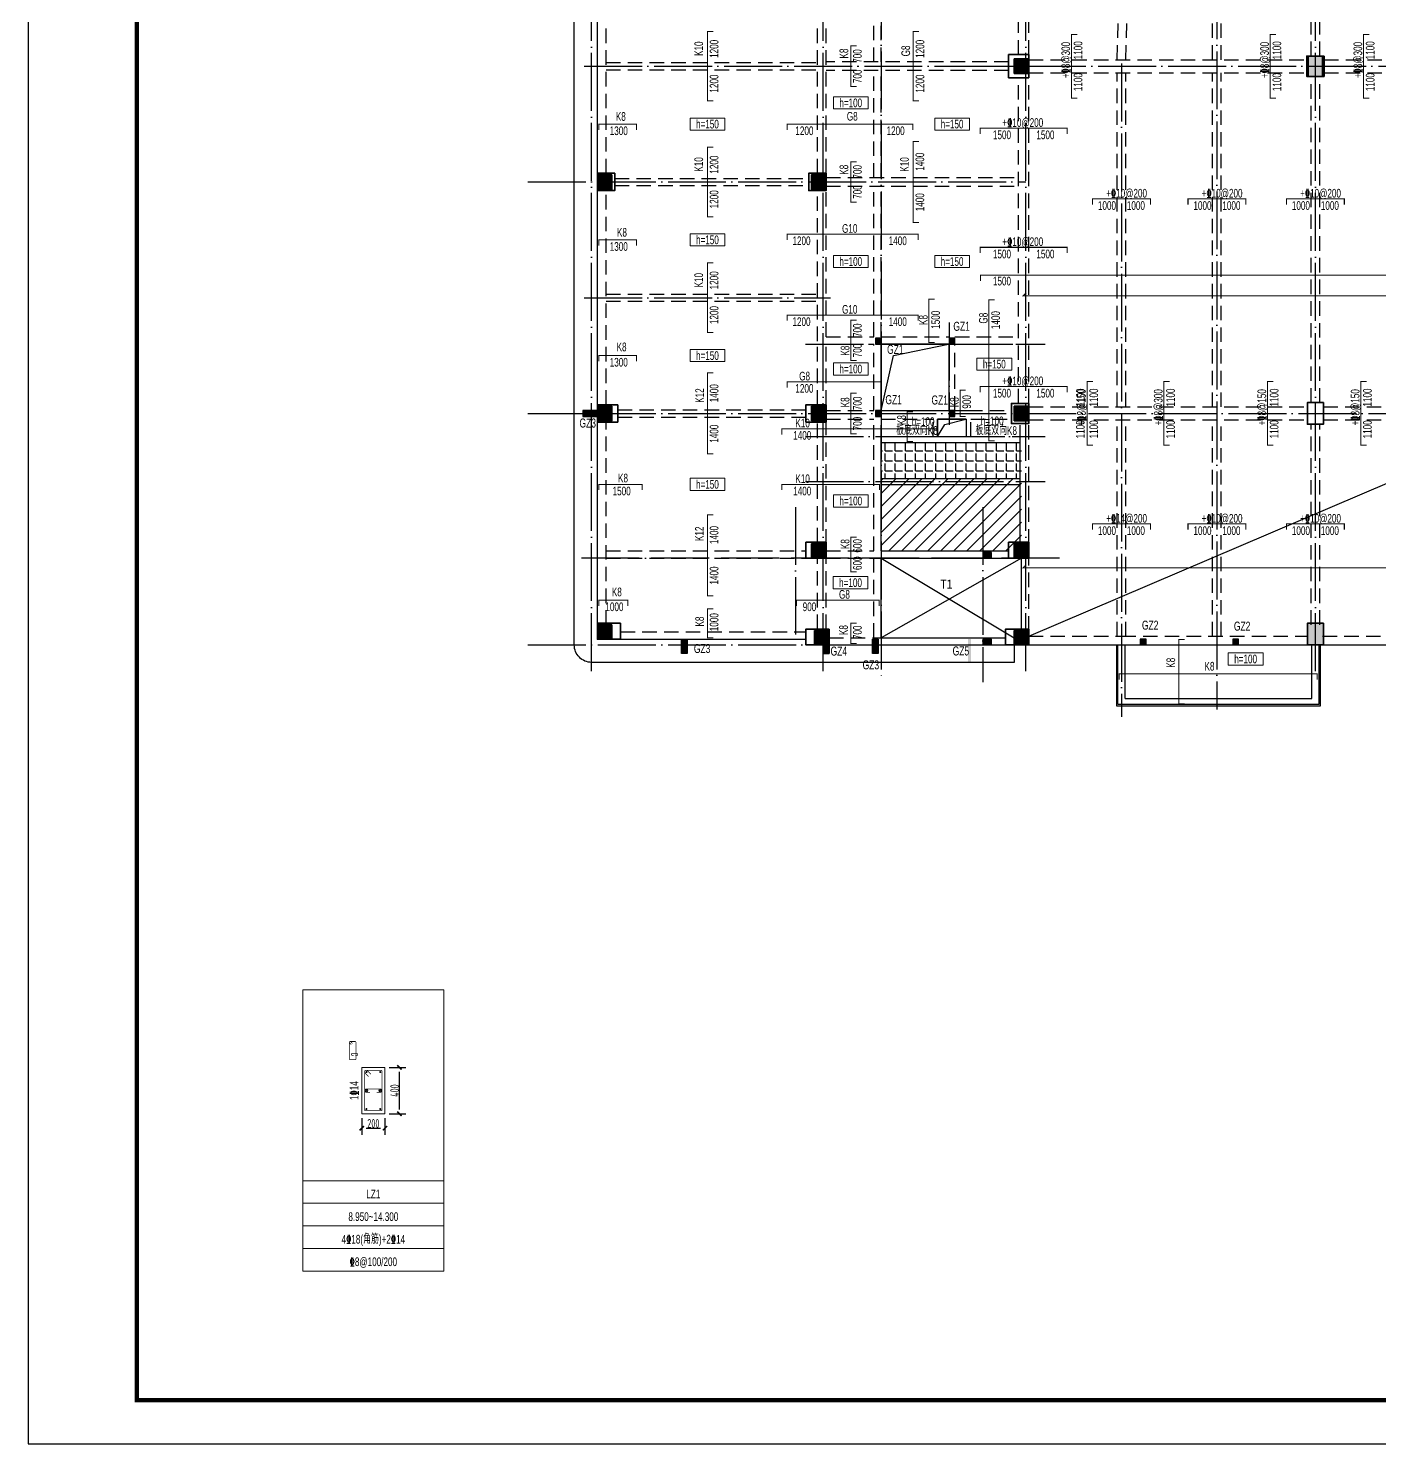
# Model space of a CAD drawing. Extents: x -695511 to 885008, y -751583 to -95266.
# Drawn here: x 473644 to 520322, y -428684 to -379773 of the extents above; entities that cross this region are included whole.
import ezdxf
from ezdxf.enums import TextEntityAlignment as Align

# ---------------------------------------------------------------- set-up
doc = ezdxf.new("R2010")
doc.units = 0
doc.header["$LTSCALE"] = 1000
doc.header["$MEASUREMENT"] = 0
doc.linetypes.add('DOTE', pattern=[2.42, 2, -0.2, 0.02, -0.2])
doc.linetypes.add('线型3', pattern=[750, 500, -250])
for name, color, linetype in [('0_cad_copy', 7, 'Continuous'), ('_0', 7, 'Continuous'), ('DOTE', 1, 'Continuous'), ('GZ', 211, 'Continuous'), ('PUB_HATCH', 8, 'Continuous'), ('PUB_TITLE', 4, 'Continuous'), ('SEDOTE', 40, 'DOTE'), ('TZ', 11, 'Continuous'), ('WALL', 4, 'Continuous'), ('填充', 8, 'Continuous'), ('板厚标注', 7, 'Continuous'), ('板厚标注边框', 7, 'Continuous')]:
    doc.layers.add(name, color=color, linetype=linetype)
for name, color, linetype, lineweight in [('BEAM', 4, 'Continuous', 25), ('BEAM-DASH', 4, '线型3', 25), ('HOLE', 7, 'Continuous', 25), ('柱原位标注', 7, 'Continuous', 18), ('柱尺寸标注', 3, 'Continuous', 18), ('柱截面轮廓', 7, 'Continuous', 18), ('柱箍筋', 1, 'Continuous', 25), ('柱纵筋', 1, 'Continuous', 70), ('柱表文字', 7, 'Continuous', 18), ('柱表边线', 253, 'Continuous', 18), ('楼板正筋钢筋', 1, 'Continuous', 35), ('楼板负筋文字', 7, 'Continuous', 18), ('楼板负筋标注', 142, 'Continuous', 18), ('楼板负筋钢筋', 14, 'Continuous', 35), ('砼柱', 2, 'Continuous', 35)]:
    doc.layers.add(name, color=color, linetype=linetype, lineweight=lineweight)
doc.styles.add('宋体', font='simsun.ttc')
doc.styles.add('样式 1', font='GS_TXT.shx', dxfattribs={"width": 0.7, "height": 375, "bigfont": 'yjkchn.shx'})
doc.styles.add('样式 5', font='GS_TXT.shx', dxfattribs={"width": 0.7, "height": 250, "bigfont": 'yjkchn.shx'})
doc.styles.add('盈建科标注', font='yjkeng.shx', dxfattribs={"width": 0.7, "height": 300, "bigfont": 'yjkchn.shx'})
doc.dimstyles.new('盈建科结构', dxfattribs={"dimscale": 150, "dimtxt": 2.5, "dimasz": 1, "dimexe": 1.5, "dimexo": 1.5, "dimgap": 1, "dimtad": 1, "dimdec": 0, "dimzin": 0, "dimdsep": 46, "dimtxsty": '盈建科标注', "dimblk": 'ARCHTICK', "dimcen": 0.09, "dimclrt": 7, "dimadec": 0, "dimazin": 0, "dimtfac": 1, "dimtdec": 4, "dimtix": 1, "dimtmove": 2, "dimatfit": 3, "dimfxl": 1, "dimtolj": 1, "dimtzin": 0, "dimarcsym": 0})

# ---------------------------------------------------------------- blocks, each defined once
blk = doc.blocks.new('3fmb')
at = {"layer": 'BEAM'}
for p, q in [((258724, -717008), (258724, -709508)), ((258724, -725008), (258724, -717508)), ((268524, -725158), (268524, -722858)), ((268524, -722858), (270874, -722858)), ((270874, -725158), (270874, -722858)), ((268524, -725158), (270424, -725158)), ((270424, -725158), (270874, -725158)), ((258724, -732558), (258724, -725508)), ((270474, -725458), (270974, -725458)), ((270474, -726058), (270474, -725458)), ((270974, -725458), (271474, -725458)), ((271474, -726058), (271474, -725458)), ((268524, -727608), (268524, -726158)), ((268524, -726258), (270424, -726258)), ((270399, -726058), (271549, -726058)), ((270424, -726258), (271524, -726258)), ((271524, -726258), (273324, -726258)), ((273324, -727608), (273324, -726158)), ((268524, -730008), (268524, -727608)), ((273324, -729708), (273324, -727608)), ((268524, -730008), (272924, -730008)), ((268274, -730258), (272924, -730258)), ((268524, -733008), (268524, -730258)), ((273374, -732708), (273374, -730258)), ((259524, -733058), (265924, -733058)), ((268424, -733008), (272824, -733008)), ((266724, -733258), (268424, -733258)), ((268424, -733258), (272824, -733258)), ((273624, -733258), (276824, -733258)), ((276824, -733258), (283274, -733258)), ((283774, -733258), (293274, -733258))]:
    blk.add_line(p, q, dxfattribs=at)
at = {"layer": 'BEAM', "color": 2}
for p, q in [((268524, -727508), (273324, -727508)), ((268524, -727708), (273324, -727708)), ((276699, -735308), (276699, -733258)), ((276949, -735108), (276949, -733258)), ((283399, -735108), (283399, -733258)), ((283649, -735308), (283649, -733258)), ((276949, -735108), (283399, -735108)), ((276699, -735308), (283649, -735308))]:
    blk.add_line(p, q, dxfattribs=at)
at = {"layer": 'BEAM-DASH', "ltscale": 0.001}
for p, q in [((273274, -712858), (273274, -701608)), ((273624, -712858), (273624, -701608)), ((276680, -713033), (276993, -701484)), ((276980, -713033), (277293, -701484)), ((279974, -713033), (279974, -701483)), ((280274, -713033), (280274, -701483)), ((283374, -712908), (283374, -701608)), ((283674, -712908), (283674, -701608)), ((259024, -716958), (259024, -709558)), ((266324, -716958), (266324, -709558)), ((266624, -716958), (266624, -709558)), ((268274, -713108), (268274, -709408)), ((268524, -713108), (268524, -709408)), ((272924, -713108), (266624, -713108)), ((273624, -713033), (283224, -713033)), ((283824, -713033), (293224, -713033)), ((259024, -713133), (266324, -713133)), ((259024, -713383), (266324, -713383)), ((272924, -713408), (266624, -713408)), ((268274, -717108), (268274, -713408)), ((268524, -717108), (268524, -713408)), ((273624, -713483), (283224, -713483)), ((276674, -725033), (276674, -713483)), ((276974, -725033), (276974, -713483)), ((279974, -725033), (279974, -713483)), ((280274, -725033), (280274, -713483)), ((283374, -724883), (283374, -713608)), ((283674, -724883), (283674, -713608)), ((283824, -713483), (293224, -713483)), ((273274, -724908), (273274, -713658)), ((273624, -724908), (273624, -713658)), ((259324, -717133), (266024, -717133)), ((259324, -717383), (266024, -717383)), ((266624, -717108), (273274, -717108)), ((266624, -717408), (273274, -717408)), ((268274, -722608), (268274, -717408)), ((268524, -722608), (268524, -717408)), ((259024, -724958), (259024, -717558)), ((266324, -722758), (266324, -717558)), ((266624, -722608), (266624, -717558)), ((259024, -721133), (266324, -721133)), ((259024, -721383), (266324, -721383)), ((266324, -724958), (266324, -722758)), ((266624, -722608), (268274, -722608)), ((266624, -724958), (266624, -722858)), ((266624, -722858), (268274, -722858)), ((268274, -725158), (268274, -722858)), ((268524, -722608), (270874, -722608)), ((271074, -722608), (273274, -722608)), ((271074, -722858), (273274, -722858)), ((271074, -725158), (271074, -722858)), ((259424, -725133), (265924, -725133)), ((266624, -725158), (268274, -725158)), ((271074, -725158), (271524, -725158)), ((271524, -725158), (273024, -725158)), ((273624, -725033), (283249, -725033)), ((283799, -725033), (293249, -725033)), ((259024, -732558), (259024, -725558)), ((259424, -725383), (265924, -725383)), ((266324, -727608), (266324, -725558)), ((266624, -725458), (268274, -725458)), ((266624, -727508), (266624, -725558)), ((268274, -726158), (268274, -725458)), ((268524, -725458), (270324, -725458)), ((268524, -726158), (268524, -725458)), ((270324, -726058), (270324, -725458)), ((271624, -725458), (273024, -725458)), ((271624, -726058), (271624, -725458)), ((273324, -726158), (273324, -725608)), ((273624, -725483), (283249, -725483)), ((273624, -726158), (273624, -725608)), ((276674, -732958), (276674, -725483)), ((276974, -732958), (276974, -725483)), ((279974, -732958), (279974, -725483)), ((280274, -732958), (280274, -725483)), ((283374, -732558), (283374, -725633)), ((283674, -732558), (283674, -725633)), ((283799, -725483), (293249, -725483)), ((268274, -727608), (268274, -726158)), ((268524, -726058), (270399, -726058)), ((271549, -726058), (273324, -726058)), ((273624, -727608), (273624, -726158)), ((266324, -729708), (266324, -727608)), ((266624, -729758), (266624, -727708)), ((268274, -730008), (268274, -727608)), ((273624, -729758), (273624, -727608)), ((259024, -730008), (265924, -730008)), ((266624, -730008), (268274, -730008)), ((259024, -730258), (265924, -730258)), ((266324, -732708), (266324, -730258)), ((266624, -732708), (266624, -730258)), ((266624, -730258), (268524, -730258)), ((268274, -733008), (268274, -730258)), ((273624, -732758), (273624, -730258)), ((259524, -732808), (265924, -732808)), ((266724, -733008), (268424, -733008)), ((273624, -732958), (276824, -732958)), ((276824, -732958), (283274, -732958)), ((283774, -732958), (293274, -732958))]:
    blk.add_line(p, q, dxfattribs=at)
blk = doc.blocks.new('3fcol')
at = {"layer": '填充'}
h = blk.add_hatch(color=256, dxfattribs=at)
h.dxf.hatch_style = 1
h.paths.add_polyline_path([(200585, -694147), (200085, -694147), (200085, -694647), (200585, -694647)])
h = blk.add_hatch(color=256, dxfattribs=at)
h.dxf.hatch_style = 1
h.paths.add_polyline_path([(210735, -694047), (210235, -694047), (210235, -694747), (210735, -694747)])
h = blk.add_hatch(color=256, dxfattribs=at)
h.dxf.hatch_style = 1
h.paths.add_polyline_path([(186185, -698147), (185685, -698147), (185685, -698647), (186185, -698647)])
h = blk.add_hatch(color=256, dxfattribs=at)
h.dxf.hatch_style = 1
h.paths.add_polyline_path([(193585, -698147), (193085, -698147), (193085, -698647), (193585, -698647)])
h = blk.add_hatch(color=256, dxfattribs=at)
h.dxf.hatch_style = 1
h.paths.add_polyline_path([(186185, -706147), (185685, -706147), (185685, -706647), (186185, -706647)])
h = blk.add_hatch(color=256, dxfattribs=at)
h.dxf.hatch_style = 1
h.paths.add_polyline_path([(193585, -706147), (193085, -706147), (193085, -706647), (193585, -706647)])
h = blk.add_hatch(color=256, dxfattribs=at)
h.dxf.hatch_style = 1
h.paths.add_polyline_path([(200585, -706147), (200085, -706147), (200085, -706647), (200585, -706647)])
h = blk.add_hatch(color=256, dxfattribs=at)
h.dxf.hatch_style = 1
h.paths.add_polyline_path([(193585, -710897), (193085, -710897), (193085, -711397), (193585, -711397)])
h = blk.add_hatch(color=256, dxfattribs=at)
h.dxf.hatch_style = 1
h.paths.add_polyline_path([(200585, -710897), (200085, -710897), (200085, -711397), (200585, -711397)])
h = blk.add_hatch(color=256, dxfattribs=at)
h.dxf.hatch_style = 1
h.paths.add_polyline_path([(186185, -713697), (185685, -713697), (185685, -714197), (186185, -714197)])
h = blk.add_hatch(color=256, dxfattribs=at)
h.dxf.hatch_style = 1
h.paths.add_polyline_path([(193685, -713897), (193185, -713897), (193185, -714397), (193685, -714397)])
h = blk.add_hatch(color=256, dxfattribs=at)
h.dxf.hatch_style = 1
h.paths.add_polyline_path([(200585, -713897), (200085, -713897), (200085, -714397), (200585, -714397)])
h = blk.add_hatch(color=256, dxfattribs=at)
h.dxf.hatch_style = 1
h.paths.add_polyline_path([(210760, -713647), (210210, -713647), (210210, -714397), (210760, -714397)])
at = {"layer": '砼柱', "lineweight": 35}
for points in [[(200585, -694147), (200085, -694147), (200085, -694647), (200585, -694647)], [(210735, -694047), (210235, -694047), (210235, -694747), (210735, -694747)], [(186185, -698147), (185685, -698147), (185685, -698647), (186185, -698647)], [(193585, -698147), (193085, -698147), (193085, -698647), (193585, -698647)], [(186185, -706147), (185685, -706147), (185685, -706647), (186185, -706647)], [(193585, -706147), (193085, -706147), (193085, -706647), (193585, -706647)], [(200585, -706147), (200085, -706147), (200085, -706647), (200585, -706647)], [(193585, -710897), (193085, -710897), (193085, -711397), (193585, -711397)], [(200585, -710897), (200085, -710897), (200085, -711397), (200585, -711397)], [(186185, -713697), (185685, -713697), (185685, -714197), (186185, -714197)], [(193685, -713897), (193185, -713897), (193185, -714397), (193685, -714397)], [(200585, -713897), (200085, -713897), (200085, -714397), (200585, -714397)], [(210760, -713647), (210210, -713647), (210210, -714397), (210760, -714397)]]:
    blk.add_lwpolyline(points, close=True, dxfattribs=at)
blk = doc.blocks.new('2ft')
at = {"layer": '砼柱', "lineweight": 35}
for points in [[(12626, -898040), (11926, -898040), (11926, -898840), (12626, -898840)], [(22826, -898090), (22226, -898090), (22226, -898790), (22826, -898790)], [(-1674, -902140), (-2274, -902140), (-2274, -902740), (-1674, -902740)], [(5626, -902140), (5026, -902140), (5026, -902740), (5626, -902740)], [(-1574, -910140), (-2274, -910140), (-2274, -910740), (-1574, -910740)], [(5626, -910140), (4926, -910140), (4926, -910740), (5626, -910740)], [(12626, -910090), (12026, -910090), (12026, -910790), (12626, -910790)], [(22801, -910065), (22251, -910065), (22251, -910815), (22801, -910815)], [(5626, -914890), (4926, -914890), (4926, -915440), (5626, -915440)], [(12626, -914890), (11926, -914890), (11926, -915440), (12626, -915440)], [(-1474, -917690), (-2274, -917690), (-2274, -918240), (-1474, -918240)], [(5726, -917890), (4926, -917890), (4926, -918440), (5726, -918440)], [(12626, -917890), (11826, -917890), (11826, -918440), (12626, -918440)], [(22801, -917690), (22251, -917690), (22251, -918440), (22801, -918440)]]:
    blk.add_lwpolyline(points, close=True, dxfattribs=at)
blk = doc.blocks.new('*D90')
at = {"layer": '0_cad_copy', "color": 0, "const_width": 0.35}
blk.add_lwpolyline([(-0.5, -0.5), (0.5, 0.5)], dxfattribs=at)
blk = doc.blocks.new('*D434')
at = {"layer": 'Defpoints', "color": 0, "transparency": 16777216}
for p in [(485162, -417282), (485962, -417282), (485962, -417782)]:
    blk.add_point(p, dxfattribs=at)
at = {"layer": '柱尺寸标注', "color": 0, "lineweight": -2, "transparency": 16777216}
for p, q in [((485162, -417432), (485162, -418007)), ((485962, -417432), (485962, -418007)), ((485312, -417782), (485812, -417782))]:
    blk.add_line(p, q, dxfattribs=at)
at = {"layer": '柱尺寸标注', "color": 0, "linetype": 'ByBlock', "lineweight": -2, "transparency": 16777216, "xscale": 150, "yscale": 150, "zscale": 150, "rotation": 180}
blk.add_blockref('*D90', (485162, -417782), dxfattribs=at)
at = {"layer": '柱尺寸标注', "color": 0, "linetype": 'ByBlock', "lineweight": -2, "transparency": 16777216, "xscale": 150, "yscale": 150, "zscale": 150}
blk.add_blockref('*D90', (485962, -417782), dxfattribs=at)
at = {"layer": '柱尺寸标注', "color": 7, "lineweight": 18, "transparency": 16777216, "insert": (485562, -417617), "char_height": 300, "attachment_point": 5, "style": '盈建科标注'}
blk.add_mtext('\\A1;200', dxfattribs=at)
blk = doc.blocks.new('*D435')
at = {"layer": 'Defpoints', "color": 0, "transparency": 16777216}
for p in [(485962, -415682), (486462, -415682), (485962, -417282)]:
    blk.add_point(p, dxfattribs=at)
at = {"layer": '柱尺寸标注', "color": 0, "lineweight": -2, "transparency": 16777216}
for p, q in [((486112, -415682), (486687, -415682)), ((486462, -417132), (486462, -415832)), ((486112, -417282), (486687, -417282))]:
    blk.add_line(p, q, dxfattribs=at)
at = {"layer": '柱尺寸标注', "color": 0, "linetype": 'ByBlock', "lineweight": -2, "transparency": 16777216, "xscale": 150, "yscale": 150, "zscale": 150}
for p, rotation in [((486462, -415682), 90), ((486462, -417282), 270)]:
    blk.add_blockref('*D90', p, dxfattribs=dict(at, rotation=rotation))
at = {"layer": '柱尺寸标注', "color": 7, "lineweight": 18, "transparency": 16777216, "insert": (486297, -416482), "char_height": 300, "attachment_point": 5, "rotation": 90, "style": '盈建科标注'}
blk.add_mtext('\\A1;400', dxfattribs=at)
blk = doc.blocks.new('3fzx')
h = blk.add_hatch(color=256)
h.dxf.hatch_style = 1
h.paths.add_polyline_path([(182849, -1084239), (182849, -1083738), (182649, -1083738), (182649, -1084239)])
h = blk.add_hatch(color=256)
h.dxf.hatch_style = 1
h.paths.add_polyline_path([(187749, -1084239), (187549, -1084239), (187549, -1083738), (187749, -1083738)])
h = blk.add_hatch(color=256)
h.dxf.hatch_style = 1
h.paths.add_polyline_path([(189449, -1083738), (189249, -1083738), (189249, -1084239), (189449, -1084239)])
h = blk.add_hatch(color=256)
h.dxf.hatch_style = 1
h.paths.add_polyline_path([(192549, -1084239), (192549, -1083438), (192649, -1083438), (192649, -1084239)])
h = blk.add_hatch(color=256)
h.dxf.hatch_style = 1
h.paths.add_polyline_path([(179249, -1092138), (179749, -1092138), (179749, -1091938), (179249, -1091938)])
h = blk.add_hatch(color=256)
h.dxf.hatch_style = 1
h.paths.add_polyline_path([(179249, -1116138), (179749, -1116138), (179749, -1115938), (179249, -1115938)])
h = blk.add_hatch(color=256)
h.dxf.hatch_style = 1
h.paths.add_polyline_path([(182849, -1124339), (182649, -1124339), (182649, -1123838), (182849, -1123838)])
h = blk.add_hatch(color=256)
h.dxf.hatch_style = 1
h.paths.add_polyline_path([(187549, -1124339), (187749, -1124339), (187749, -1123838), (187549, -1123838)])
h = blk.add_hatch(color=256)
h.dxf.hatch_style = 1
h.paths.add_polyline_path([(189449, -1124339), (189249, -1124339), (189249, -1123838), (189449, -1123838)])
h = blk.add_hatch(color=256)
h.dxf.hatch_style = 1
h.paths.add_polyline_path([(192649, -1123838), (192649, -1124639), (192549, -1124639), (192549, -1123838)])
blk.add_lwpolyline([(194149, -1124039), (194149, -1124639), (179549, -1124639, -0.414214), (178949, -1124039), (178949, -1084038, -0.414214), (179549, -1083438), (194149, -1083438), (194149, -1084038)], format="xyb")
at = {"color": 4}
for points in [[(187749, -1084239), (187549, -1084239), (187549, -1083738), (187749, -1083738)], [(189449, -1083738), (189249, -1083738), (189249, -1084239), (189449, -1084239)], [(182849, -1124339), (182649, -1124339), (182649, -1123838), (182849, -1123838)], [(187549, -1124339), (187749, -1124339), (187749, -1123838), (187549, -1123838)], [(189449, -1124339), (189249, -1124339), (189249, -1123838), (189449, -1123838)]]:
    blk.add_lwpolyline(points, close=True, dxfattribs=at)
at = {"layer": '_0'}
for points in [[(197999, -1084038), (197999, -1081938), (204724, -1081938), (204724, -1084038)], [(197674, -1124039), (197674, -1126138), (204724, -1126138), (204724, -1124039)]]:
    blk.add_lwpolyline(points, dxfattribs=at)
at = {"layer": 'WALL'}
for points in [[(182849, -1084239), (182849, -1083738), (182649, -1083738), (182649, -1084239), (182849, -1084239)], [(187749, -1084038), (187749, -1083738), (187549, -1083738), (187549, -1084038), (187749, -1084038)], [(189449, -1084038), (189449, -1083738), (189249, -1083738), (189249, -1084038), (189449, -1084038)], [(182849, -1124039), (182849, -1124339), (182649, -1124339), (182649, -1124039), (182849, -1124039)], [(187749, -1124039), (187749, -1124339), (187549, -1124339), (187549, -1124039), (187749, -1124039)], [(189449, -1124039), (189449, -1124339), (189249, -1124339), (189249, -1124039), (189449, -1124039)]]:
    blk.add_lwpolyline(points, dxfattribs=at)
for points in [[(179249, -1092138), (179749, -1092138), (179749, -1091938), (179249, -1091938)], [(179249, -1116138), (179749, -1116138), (179749, -1115938), (179249, -1115938)]]:
    blk.add_lwpolyline(points, close=True, dxfattribs=at)
blk = doc.blocks.new('3fgzz')
at = {"layer": 'GZ'}
h = blk.add_hatch(color=256, dxfattribs=at)
h.dxf.hatch_style = 1
h.paths.add_polyline_path([(200318.5, -707567.5), (200318.5, -707367.5), (200118.5, -707367.5), (200118.5, -707567.5)])
h = blk.add_hatch(color=256, dxfattribs=at)
h.dxf.hatch_style = 1
h.paths.add_polyline_path([(202868.5, -707567.5), (202868.5, -707367.5), (202668.5, -707367.5), (202668.5, -707567.5)])
h = blk.add_hatch(color=256, dxfattribs=at)
h.dxf.hatch_style = 1
h.paths.add_polyline_path([(200318.5, -710067.5), (200318.5, -709867.5), (200118.5, -709867.5), (200118.5, -710067.5)])
h = blk.add_hatch(color=256, dxfattribs=at)
h.dxf.hatch_style = 1
h.paths.add_polyline_path([(202868.5, -710067.5), (202868.5, -709867.5), (202668.5, -709867.5), (202668.5, -710067.5)])
h = blk.add_hatch(color=256, dxfattribs=at)
h.dxf.hatch_style = 1
h.paths.add_polyline_path([(209468.5, -717967.5), (209468.5, -717767.5), (209268.5, -717767.5), (209268.5, -717967.5)])
h = blk.add_hatch(color=256, dxfattribs=at)
h.dxf.hatch_style = 1
h.paths.add_polyline_path([(212668.5, -717967.5), (212668.5, -717767.5), (212468.5, -717767.5), (212468.5, -717967.5)])
for points in [[(200318.5, -707567.5), (200318.5, -707367.5), (200118.5, -707367.5), (200118.5, -707567.5), (200318.5, -707567.5)], [(202868.5, -707567.5), (202868.5, -707367.5), (202668.5, -707367.5), (202668.5, -707567.5), (202868.5, -707567.5)], [(200318.5, -710067.5), (200318.5, -709867.5), (200118.5, -709867.5), (200118.5, -710067.5), (200318.5, -710067.5)], [(202868.5, -710067.5), (202868.5, -709867.5), (202668.5, -709867.5), (202668.5, -710067.5), (202868.5, -710067.5)], [(209468.5, -717967.5), (209468.5, -717767.5), (209268.5, -717767.5), (209268.5, -717967.5), (209468.5, -717967.5)], [(212668.5, -717967.5), (212668.5, -717767.5), (212468.5, -717767.5), (212468.5, -717967.5), (212668.5, -717967.5)]]:
    blk.add_lwpolyline(points, dxfattribs=at)

msp = doc.modelspace()

# ---------------------------------------------------------------- hatches: boundary and pattern name
at = {"layer": 'PUB_HATCH'}
h = msp.add_hatch(dxfattribs=at)
h.set_pattern_fill('ANGLE', color=256, scale=100)
h.set_pattern_definition([(0, (306262.86, 406810.7), (0, 349.25), [254, -95.25]), (90, (306262.86, 406810.7), (-349.25, 2e-14), [254, -95.25])])
h.paths.add_polyline_path([(503101.2, -394082.8), (507951.2, -394082.8), (507951.2, -395332.8), (503101.2, -395332.8)])
h = msp.add_hatch(dxfattribs=at)
h.set_pattern_fill('ANSI31', color=256, scale=200)
h.set_pattern_definition([(45, (306262.86, 406810.7), (-224.5064, 224.5064), [])])
h.paths.add_polyline_path([(507951.2, -395332.8), (503101.2, -395332.8), (503101.2, -397832.8), (507951.2, -397832.8)])
at = {"layer": 'TZ'}
h = msp.add_hatch(color=256, dxfattribs=at)
h.dxf.hatch_style = 1
h.paths.add_polyline_path([(506611.2, -397882.8), (506611.2, -398082.8), (506911.2, -398082.8), (506911.2, -397882.8)])
h = msp.add_hatch(color=256, dxfattribs=at)
h.dxf.hatch_style = 1
h.paths.add_polyline_path([(506611.2, -400882.8), (506611.2, -401082.8), (506911.2, -401082.8), (506911.2, -400882.8)])

# ---------------------------------------------------------------- linework, layer by layer
at = {"layer": '_0'}
msp.add_lwpolyline([(508201.2, -400782.8), (601101.2, -361082.8)], dxfattribs=at)
at = {"layer": 'DOTE', "linetype": 'DOTE'}
for p, q in [((493101.2, -401982.8), (493101.2, -356760.8)), ((501101.2, -401982.8), (501101.2, -356760.8)), ((508101.2, -401982.8), (508101.2, -356760.8)), ((518101.2, -401982.8), (518101.2, -356760.8)), ((505756.8, -381082.8), (605101.2, -381082.8)), ((490901.2, -385082.8), (508101.2, -385082.8)), ((490901.2, -393082.8), (605101.2, -393082.8)), ((490901.2, -401082.8), (605101.2, -401082.8))]:
    msp.add_line(p, q, dxfattribs=at)
at = {"layer": 'HOLE'}
for p, q in [((503101.2, -398082.8), (507701.2, -400832.8)), ((507951.2, -398082.8), (503101.2, -400832.8))]:
    msp.add_line(p, q, dxfattribs=at)
for points in [[(505426.2, -390682.8), (503101.2, -390682.8), (503101.2, -392982.8), (503524, -391080.6), (505426.2, -390682.8)], [(506026.2, -393282.8), (505051.2, -393282.8), (505051.2, -393882.8), (505306, -393462.6), (506026.2, -393282.8)]]:
    msp.add_lwpolyline(points, close=True, dxfattribs=at)
at = {"layer": 'PUB_TITLE'}
msp.add_lwpolyline([(473643.5, -428684), (631293.5, -428684), (631293.5, -339584), (473643.5, -339584)], close=True, dxfattribs=at)
at = {"layer": 'PUB_TITLE', "const_width": 150}
msp.add_lwpolyline([(477393.5, -427184), (629793.5, -427184), (629793.5, -341084), (477393.5, -341084)], close=True, dxfattribs=at)
at = {"layer": 'SEDOTE', "linetype": 'DOTE'}
for p, q in [((503101.2, -356370.4), (503101.2, -402141)), ((514701.2, -356370.4), (514701.2, -403314.6)), ((511401.2, -380992.2), (511401.2, -403564.5)), ((505451.2, -389942.3), (505451.2, -393471.2)), ((509258.4, -398082.8), (492745.9, -398082.8))]:
    msp.add_line(p, q, dxfattribs=at)
for points in [[(492842.3, -381082.8), (508586.9, -381082.8)], [(492842.3, -389082.8), (501354.9, -389082.8)], [(500492.3, -390682.8), (508768.4, -390682.8)], [(500492.3, -393882.8), (508768.4, -393882.8)], [(500492.3, -395432.8), (508768.4, -395432.8)], [(500147.1, -396315.5), (500147.1, -400721.1)], [(506611.2, -396315.1), (506611.2, -402366.3)]]:
    msp.add_lwpolyline(points, dxfattribs=at)
at = {"layer": 'TZ'}
for points in [[(506611.2, -397882.8), (506611.2, -398082.8), (506911.2, -398082.8), (506911.2, -397882.8)], [(506611.2, -400882.8), (506611.2, -401082.8), (506911.2, -401082.8), (506911.2, -400882.8)]]:
    msp.add_lwpolyline(points, close=True, dxfattribs=at)
at = {"layer": '板厚标注边框', "lineweight": 18}
for points in [[(501451.2, -382560.3), (502651.2, -382560.3), (502651.2, -382140.3), (501451.2, -382140.3)], [(496501.2, -383292.8), (497701.2, -383292.8), (497701.2, -382872.8), (496501.2, -382872.8)], [(504951.2, -383292.8), (506151.2, -383292.8), (506151.2, -382872.8), (504951.2, -382872.8)], [(496501.2, -387292.8), (497701.2, -387292.8), (497701.2, -386872.8), (496501.2, -386872.8)], [(501451.2, -388042.8), (502651.2, -388042.8), (502651.2, -387622.8), (501451.2, -387622.8)], [(504951.2, -388042.8), (506151.2, -388042.8), (506151.2, -387622.8), (504951.2, -387622.8)], [(496501.2, -391292.8), (497701.2, -391292.8), (497701.2, -390872.8), (496501.2, -390872.8)], [(506410.7, -391587.8), (507610.7, -391587.8), (507610.7, -391167.8), (506410.7, -391167.8)], [(501451.2, -391756.3), (502651.2, -391756.3), (502651.2, -391336.3), (501451.2, -391336.3)], [(496501.2, -395742.8), (497701.2, -395742.8), (497701.2, -395322.8), (496501.2, -395322.8)], [(501451.2, -396316.3), (502651.2, -396316.3), (502651.2, -395896.3), (501451.2, -395896.3)], [(501444.7, -399140.3), (502644.7, -399140.3), (502644.7, -398720.3), (501444.7, -398720.3)], [(515092.7, -401776.8), (516292.7, -401776.8), (516292.7, -401356.8), (515092.7, -401356.8)]]:
    msp.add_lwpolyline(points, close=True, dxfattribs=at)
at = {"layer": '柱截面轮廓', "lineweight": 18}
msp.add_lwpolyline([(485961.9, -415681.8), (485161.9, -415681.8), (485161.9, -417281.8), (485961.9, -417281.8)], close=True, dxfattribs=at)
at = {"layer": '柱箍筋', "lineweight": 25, "const_width": 25}
for points in [[(484841.3, -414851.5), (484784.8, -414794.9, 0.6681786), (484732.7, -414816.5), (484732.7, -415386, 0.4142136), (484757.7, -415411), (484932.7, -415411, 0.4142136), (484957.7, -415386), (484957.7, -414811, 0.4142136), (484932.7, -414786), (484763.2, -414786, 0.6681786), (484741.6, -414838), (484798.2, -414894.6)], [(484881.1, -415262.3), (484829.9, -415262.3, -1), (484829.9, -415201.3), (484993.9, -415201.3, -1), (484993.9, -415262.3), (484942.7, -415262.3)], [(485477.4, -415914.6), (485354.4, -415791.6, 0.1989124), (485336.7, -415784.3), (485289.4, -415784.3, 0.4142136), (485264.4, -415809.3), (485264.4, -417154.3, 0.4142136), (485289.4, -417179.3), (485834.4, -417179.3, 0.4142136), (485859.4, -417154.3), (485859.4, -415809.3, 0.4142136), (485834.4, -415784.3), (485289.4, -415784.3, 0.4142136), (485264.4, -415809.3), (485264.4, -415856.7, 0.1989124), (485271.7, -415874.4), (485394.6, -415997.3)], [(485450.9, -416540.3), (485322.9, -416540.3, -1), (485322.9, -416423.3), (485800.9, -416423.3, -1), (485800.9, -416540.3), (485672.9, -416540.3)]]:
    msp.add_lwpolyline(points, format="xyb", dxfattribs=at)
at = {"layer": '柱纵筋', "lineweight": 70, "const_width": 36}
for points in [[(485340.9, -415842.8, 1), (485304.9, -415842.8, 1)], [(485818.9, -415842.8, 1), (485782.9, -415842.8, 1)], [(485340.9, -417120.8, 1), (485304.9, -417120.8, 1)], [(485818.9, -417120.8, 1), (485782.9, -417120.8, 1)]]:
    msp.add_lwpolyline(points, format="xyb", close=True, dxfattribs=at)
at = {"layer": '柱纵筋', "lineweight": 35}
for points in [[(485358.9, -416481.8, 1), (485286.9, -416481.8, 1)], [(485836.9, -416481.8, 1), (485764.9, -416481.8, 1)]]:
    msp.add_lwpolyline(points, format="xyb", close=True, dxfattribs=at)
at = {"layer": '柱表边线', "lineweight": 18}
for p, q in [((483131, -412996.8), (483131, -419596.8)), ((483131, -412996.8), (483131, -419596.8)), ((483131, -412996.8), (487992.8, -412996.8)), ((487992.8, -412996.8), (487992.8, -419596.8)), ((483131, -419596.8), (483131, -420376.8)), ((483131, -419596.8), (487992.8, -419596.8)), ((483131, -419596.8), (483131, -420376.8)), ((487992.8, -419596.8), (487992.8, -420376.8)), ((483131, -420376.8), (483131, -421156.8)), ((483131, -420376.8), (487992.8, -420376.8)), ((483131, -420376.8), (483131, -421156.8)), ((487992.8, -420376.8), (487992.8, -421156.8)), ((483131, -421156.8), (483131, -421936.8)), ((483131, -421156.8), (487992.8, -421156.8)), ((483131, -421156.8), (483131, -421936.8)), ((487992.8, -421156.8), (487992.8, -421936.8)), ((483131, -421936.8), (483131, -422716.8)), ((483131, -421936.8), (487992.8, -421936.8)), ((483131, -421936.8), (483131, -422716.8)), ((487992.8, -421936.8), (487992.8, -422716.8)), ((483131, -422716.8), (487992.8, -422716.8))]:
    msp.add_line(p, q, dxfattribs=at)
at = {"layer": '楼板正筋钢筋', "lineweight": 35, "const_width": 35}
for points in [[(508112.9, -388911.2), (508006.9, -389017.3), (544776.4, -389017.3), (544670.3, -388911.2)], [(508112.9, -398306.7), (508006.9, -398412.8), (547887.9, -398412.8), (547781.8, -398306.7)]]:
    msp.add_lwpolyline(points, dxfattribs=at)
at = {"layer": '楼板负筋钢筋', "lineweight": 35, "const_width": 35}
for points in [[(497301.2, -382282.8), (497101.2, -382282.8), (497101.2, -379882.8), (497301.2, -379882.8)], [(504413.2, -382282.8), (504213.2, -382282.8), (504213.2, -379882.8), (504413.2, -379882.8)], [(509872.9, -382182.8), (509672.9, -382182.8), (509672.9, -379982.8), (509872.9, -379982.8)], [(516740.9, -382182.8), (516540.9, -382182.8), (516540.9, -379982.8), (516740.9, -379982.8)], [(519963.4, -382182.8), (519763.4, -382182.8), (519763.4, -379982.8), (519963.4, -379982.8)], [(502251.2, -381782.8), (502051.2, -381782.8), (502051.2, -380382.8), (502251.2, -380382.8)], [(493351.2, -383282.8), (493351.2, -383082.8), (494651.2, -383082.8), (494651.2, -383282.8)], [(499851.2, -383282.8), (499851.2, -383082.8), (504201.2, -383082.8), (504201.2, -383282.8)], [(506526.2, -383424.3), (506526.2, -383224.3), (509526.2, -383224.3), (509526.2, -383424.3)], [(497301.2, -386282.8), (497101.2, -386282.8), (497101.2, -383882.8), (497301.2, -383882.8)], [(504409.1, -386482.8), (504209.1, -386482.8), (504209.1, -383682.8), (504409.1, -383682.8)], [(502251.2, -385782.8), (502051.2, -385782.8), (502051.2, -384382.8), (502251.2, -384382.8)], [(510401.2, -385867.3), (510401.2, -385667.3), (512401.2, -385667.3), (512401.2, -385867.3)], [(513701.2, -385867.3), (513701.2, -385667.3), (515701.2, -385667.3), (515701.2, -385867.3)], [(517101.2, -385867.3), (517101.2, -385667.3), (519101.2, -385667.3), (519101.2, -385867.3)], [(499851.2, -387084.8), (499851.2, -386884.8), (504376.2, -386884.8), (504376.2, -387084.8)], [(493351.2, -387282.8), (493351.2, -387082.8), (494651.2, -387082.8), (494651.2, -387282.8)], [(506526.2, -387541.8), (506526.2, -387341.8), (509526.2, -387341.8), (509526.2, -387541.8)], [(497301.2, -390282.8), (497101.2, -390282.8), (497101.2, -387882.8), (497301.2, -387882.8)], [(506533.5, -388506.3), (506533.5, -388306.3), (548028, -388306.3), (548028, -388506.3)], [(504952.7, -390632.8), (504752.7, -390632.8), (504752.7, -389132.8), (504952.7, -389132.8)], [(507026.2, -394033.3), (506826.2, -394033.3), (506826.2, -389157.8), (507026.2, -389157.8)], [(499851.2, -389881.3), (499851.2, -389681.3), (504376.2, -389681.3), (504376.2, -389881.3)], [(502251.2, -391257.8), (502051.2, -391257.8), (502051.2, -389857.8), (502251.2, -389857.8)], [(493351.2, -391282.8), (493351.2, -391082.8), (494651.2, -391082.8), (494651.2, -391282.8)], [(497301.2, -394482.8), (497101.2, -394482.8), (497101.2, -391682.8), (497301.2, -391682.8)], [(499851.2, -392186.3), (499851.2, -391986.3), (503096.2, -391986.3), (503096.2, -392186.3)], [(506026.2, -393182.8), (505826.2, -393182.8), (505826.2, -392282.8), (506026.2, -392282.8)], [(506526.2, -392351.3), (506526.2, -392151.3), (509526.2, -392151.3), (509526.2, -392351.3)], [(510414.9, -394182.8), (510214.9, -394182.8), (510214.9, -391982.8), (510414.9, -391982.8)], [(513067.9, -394182.8), (512867.9, -394182.8), (512867.9, -391982.8), (513067.9, -391982.8)], [(516646.4, -394182.8), (516446.4, -394182.8), (516446.4, -391982.8), (516646.4, -391982.8)], [(519868.9, -394182.8), (519668.9, -394182.8), (519668.9, -391982.8), (519868.9, -391982.8)], [(502251.2, -393782.8), (502051.2, -393782.8), (502051.2, -392382.8), (502251.2, -392382.8)], [(504201.2, -394052.8), (504001.2, -394052.8), (504001.2, -393026.8), (504201.2, -393026.8)], [(499676.2, -393810.3), (499676.2, -393610.3), (505034.7, -393610.3), (505034.7, -393810.3)], [(493351.2, -395732.8), (493351.2, -395532.8), (494851.2, -395532.8), (494851.2, -395732.8)], [(499676.2, -395732.8), (499676.2, -395532.8), (503043.7, -395532.8), (503043.7, -395732.8)], [(497301.2, -399382.8), (497101.2, -399382.8), (497101.2, -396582.8), (497301.2, -396582.8)], [(510401.2, -397102.3), (510401.2, -396902.3), (512401.2, -396902.3), (512401.2, -397102.3)], [(513701.2, -397102.3), (513701.2, -396902.3), (515701.2, -396902.3), (515701.2, -397102.3)], [(517101.2, -397102.3), (517101.2, -396902.3), (519101.2, -396902.3), (519101.2, -397102.3)], [(502251.2, -398557.8), (502051.2, -398557.8), (502051.2, -397357.8), (502251.2, -397357.8)], [(493351.2, -399732.8), (493351.2, -399532.8), (494351.2, -399532.8), (494351.2, -399732.8)], [(500176.2, -399732.8), (500176.2, -399532.8), (503029.7, -399532.8), (503029.7, -399732.8)], [(497301.2, -400832.8), (497101.2, -400832.8), (497101.2, -399832.8), (497301.2, -399832.8)], [(502251.2, -401032.8), (502051.2, -401032.8), (502051.2, -400332.8), (502251.2, -400332.8)], [(513581.2, -403113.3), (513381.2, -403113.3), (513381.2, -400889.8), (513581.2, -400889.8)], [(511326.2, -402282.8), (511326.2, -402082.8), (518165.9, -402082.8), (518165.9, -402282.8)]]:
    msp.add_lwpolyline(points, dxfattribs=at)

# ---------------------------------------------------------------- block references
for name, p in [('3fmb', (234577.2, 332175.3)), ('3fcol', (307615.9, 313313.7)), ('2ft', (495575.5, 517356.9))]:
    msp.add_blockref(name, p)
at = {"layer": '_0'}
msp.add_blockref('3fzx', (313552.3, 722955.7), dxfattribs=at)
at = {"layer": 'GZ', "color": 2}
msp.add_blockref('3fgzz', (302782.7, 316884.7), dxfattribs=at)

# ---------------------------------------------------------------- texts
at = {"color": 2, "style": '宋体'}
msp.add_text('T1', height=312.5, dxfattribs=at).set_placement((505147.3, -399228.7), align=Align.BOTTOM_LEFT)
at = {"layer": 'GZ', "style": '样式 1', "width": 0.7}
for s, p in [('GZ1', (505595.6, -390320.6)), ('GZ1', (503308, -391118.7)), ('GZ1', (503248.1, -392856.6)), ('GZ1', (504841.6, -392868.1)), ('GZ3', (492682.2, -393663.4)), ('GZ2', (512111.1, -400648.1)), ('GZ2', (515286.6, -400682.1)), ('GZ3', (496633.7, -401455.4)), ('GZ4', (501355.2, -401543.9)), ('GZ5', (505571.2, -401539.4)), ('GZ3', (502462.7, -402018.9))]:
    msp.add_text(s, height=312.5, dxfattribs=at).set_placement(p, align=Align.BOTTOM_LEFT)
at = {"layer": '板厚标注', "style": '样式 1', "width": 0.7}
for s, p in [('h=100', (502051.2, -382350.3)), ('h=150', (497101.2, -383082.8)), ('h=150', (505551.2, -383082.8)), ('h=150', (497101.2, -387082.8)), ('h=100', (502051.2, -387832.8)), ('h=150', (505551.2, -387832.8)), ('h=150', (497101.2, -391082.8)), ('h=150', (507010.7, -391377.8)), ('h=100', (502051.2, -391546.3)), ('h=100', (504551.2, -393363.8)), ('h=100', (506937.2, -393337.8)), ('h=150', (497101.2, -395532.8)), ('h=100', (502051.2, -396106.3)), ('h=100', (502044.7, -398930.3)), ('h=100', (515692.7, -401566.8))]:
    msp.add_text(s, height=300, dxfattribs=at).set_placement(p, align=Align.MIDDLE_CENTER)
at = {"layer": '柱原位标注', "style": '样式 1', "width": 0.7}
msp.add_text('1%%13214', height=300, rotation=90, dxfattribs=at).set_placement((485137.9, -416481.8), align=Align.BOTTOM_CENTER)
at = {"layer": '柱表文字', "style": '样式 1', "width": 0.7}
for s, p in [('LZ1', (485561.9, -420057)), ('8.950~14.300', (485561.9, -420837)), ('4%%13218(角筋)+2%%13214', (485561.9, -421617)), ('%%1328@100/200', (485561.9, -422397))]:
    msp.add_text(s, height=300, dxfattribs=at).set_placement(p, align=Align.MIDDLE_CENTER)
at = {"layer": '楼板负筋文字', "style": '样式 5', "width": 0.7}
for s, p in [('K10', (496950.2, -380726.8)), ('K8', (501965.2, -380816.8)), ('G8', (504100.8, -380742.8)), ('+%%1328@300', (509627.9, -381496.3)), ('+%%1328@300', (516495.9, -381496.3)), ('+%%1328@300', (519718.4, -381496.3)), ('K10', (496950.2, -384726.8)), ('K10', (504058.1, -384726.8)), ('K8', (501965.2, -384831.8)), ('K10', (496950.2, -388726.8)), ('K8', (504707.7, -390023.3)), ('G8', (506781.2, -389976.8)), ('K8', (502006.2, -391083.8)), ('K12', (496981.7, -392713.3)), ('+%%1328@150', (510169.9, -393496.3)), ('+%%1328@300', (512822.9, -393496.3)), ('+%%1328@150', (516401.4, -393496.3)), ('+%%1328@150', (519623.9, -393496.3)), ('K8', (502006.2, -392869.8)), ('K8', (505781.2, -392867.3)), ('K8', (503956.2, -393483.3)), ('K12', (496973.7, -397489.3)), ('K8', (502006.2, -397769.8)), ('K8', (496981.7, -400444.8)), ('K8', (501951.2, -400739.3)), ('K8', (513256.7, -401869.3))]:
    msp.add_text(s, height=300, rotation=89.99999, dxfattribs=at).set_placement(p)
for s, p in [('K8', (493937.7, -382970.3)), ('G8', (501916.2, -382963.3)), ('+%%13210@200', (507290.2, -383179.3)), ('+%%13210@200', (510874.7, -385622.3)), ('+%%13210@200', (514174.7, -385622.3)), ('+%%13210@200', (517574.7, -385622.3)), ('K8', (493977.2, -386971.8)), ('G10', (501751.7, -386839.8)), ('+%%13210@200', (507290.2, -387296.8)), ('G10', (501751.7, -389636.3)), ('K8', (493964.2, -390933.3)), ('G8', (500270.7, -391941.3)), ('+%%13210@200', (507290.2, -392106.3)), ('K10', (500139.7, -393565.3)), ('板底双向K8', (503621.9, -393822.5)), ('板底双向K8', (506358.1, -393823.3)), ('K8', (494014.2, -395463.3)), ('K10', (500139.7, -395487.8)), ('+%%13214@200', (510874.7, -396857.3)), ('+%%13210@200', (514174.7, -396857.3)), ('+%%13210@200', (517574.7, -396857.3)), ('K8', (493799.7, -399400.3)), ('G8', (501647.2, -399484.3)), ('K8', (514271.7, -401967.8))]:
    msp.add_text(s, height=300, dxfattribs=at).set_placement(p)
at = {"layer": '楼板负筋标注', "style": '样式 5', "width": 0.7}
for s, p in [('1200', (497181.2, -380482.8)), ('700', (502131.2, -380732.8)), ('1200', (504293.2, -380482.8)), ('1100', (509752.9, -380532.8)), ('1100', (516620.9, -380532.8)), ('1100', (519843.4, -380532.8)), ('1200', (497181.2, -381682.8)), ('700', (502131.2, -381432.8)), ('1200', (504293.2, -381682.8)), ('1100', (509752.9, -381632.8)), ('1100', (516620.9, -381632.8)), ('1100', (519843.4, -381632.8)), ('1200', (497181.2, -384482.8)), ('1400', (504289.1, -384382.8)), ('700', (502131.2, -384732.8)), ('1200', (497181.2, -385682.8)), ('700', (502131.2, -385432.8)), ('1400', (504289.1, -385782.8)), ('1200', (497181.2, -388482.8)), ('1200', (497181.2, -389682.8)), ('1500', (504832.7, -389845.3)), ('1400', (506906.2, -389857.8)), ('700', (502131.2, -390207.8)), ('700', (502131.2, -390907.8)), ('1400', (497181.2, -392382.8)), ('1100', (509831.2, -392532.8)), ('1100', (510294.9, -392532.8)), ('1100', (512947.9, -392532.8)), ('1100', (516526.4, -392532.8)), ('1100', (519748.9, -392532.8)), ('700', (502131.2, -392732.8)), ('900', (505906.2, -392682.8)), ('700', (502131.2, -393432.8)), ('1400', (497181.2, -393782.8)), ('1100', (509831.2, -393632.8)), ('1100', (510294.9, -393632.8)), ('1100', (512947.9, -393632.8)), ('1100', (516526.4, -393632.8)), ('1100', (519748.9, -393632.8)), ('1400', (497181.2, -397282.8)), ('600', (502131.2, -397657.8)), ('600', (502131.2, -398257.8)), ('1400', (497181.2, -398682.8)), ('1000', (497181.2, -400295.3)), ('700', (502131.2, -400645.3))]:
    msp.add_text(s, height=300, rotation=89.99999, dxfattribs=at).set_placement(p, align=Align.TOP_CENTER)
for s, p in [('1300', (494038.7, -383162.8)), ('1200', (500451.2, -383162.8)), ('1200', (503601.2, -383162.8)), ('1500', (507276.2, -383304.3)), ('1500', (508776.2, -383304.3)), ('1000', (510901.2, -385747.3)), ('1000', (511901.2, -385747.3)), ('1000', (514201.2, -385747.3)), ('1000', (515201.2, -385747.3)), ('1000', (517601.2, -385747.3)), ('1000', (518601.2, -385747.3)), ('1300', (494038.7, -387162.8)), ('1200', (500351.2, -386964.8)), ('1400', (503676.2, -386964.8)), ('1500', (507276.2, -387421.8)), ('1500', (508776.2, -387421.8)), ('1500', (507276.2, -388358.3)), ('1200', (500351.2, -389761.3)), ('1400', (503676.2, -389761.3)), ('1300', (494038.7, -391162.8)), ('1200', (500451.2, -392066.3)), ('1500', (507276.2, -392231.3)), ('1500', (508776.2, -392231.3)), ('1400', (500376.2, -393690.3)), ('1500', (494138.7, -395612.8)), ('1400', (500376.2, -395612.8)), ('1000', (510901.2, -396982.3)), ('1000', (511901.2, -396982.3)), ('1000', (514201.2, -396982.3)), ('1000', (515201.2, -396982.3)), ('1000', (517601.2, -396982.3)), ('1000', (518601.2, -396982.3)), ('1000', (493888.7, -399612.8)), ('900', (500626.2, -399612.8))]:
    msp.add_text(s, height=300, dxfattribs=at).set_placement(p, align=Align.TOP_CENTER)

# ---------------------------------------------------------------- dimensions: what is measured, and where the dimension line sits
at = {"layer": '柱尺寸标注', "lineweight": 18}
for p1, p2, picture, middle in [((485961.9, -417281.8), (485961.9, -415681.8), '*D435', (486296.9, -416481.8)), ((485161.9, -417281.8), (485961.9, -417281.8), '*D434', (485561.9, -417616.8))]:
    dim = msp.add_aligned_dim(p1=p1, p2=p2, distance=-500, dimstyle='盈建科结构', override={"dimexo": 1, "dimgap": 0.1, "dimlfac": 0.25, "dimrnd": 5, "dimblk": '*D90'}, dxfattribs=at)
    dim.commit()
    dim.dimension.update_dxf_attribs({"geometry": picture, "text_midpoint": middle})

doc.saveas('drawing.dxf')
